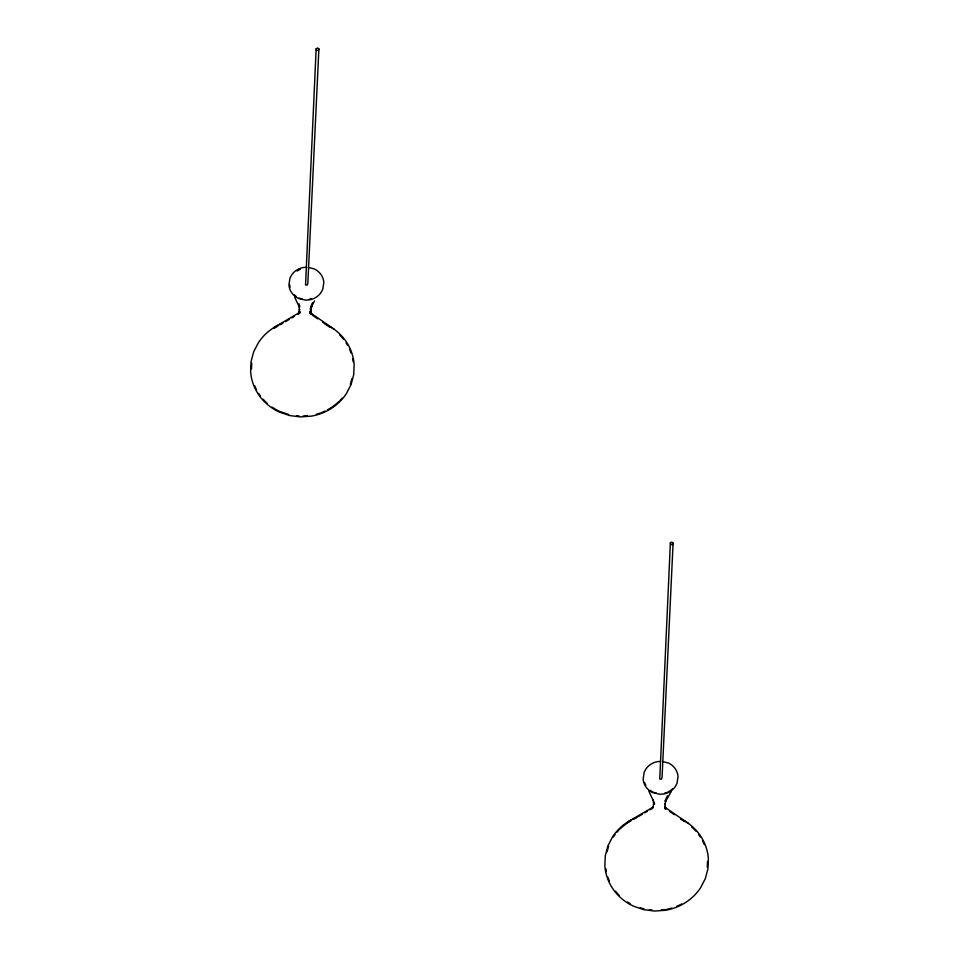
<?xml version="1.0" encoding="UTF-8"?>
<svg xmlns="http://www.w3.org/2000/svg" width="959" height="959" viewBox="0 0 959 959"><rect width="100%" height="100%" fill="white"/><g stroke="black" fill="none" stroke-linecap="round" stroke-linejoin="round"><path stroke-width="1.44" d="M251.51 368.903L251.737 363.161M654.446 803.318L654.41 804.289L654.158 802M707.263 867.236L707.49 861.494M316.146 48.849L305.549 284.943L307.24 284.991L307.827 283.492L318.891 48.921L317.561 47.95L316.146 48.849L316.614 50.383L318.304 50.431L318.891 48.921M670.365 542.986L659.756 779.08L661.458 779.128L662.046 777.617L673.098 543.058L671.768 542.087L670.365 542.986L670.821 544.52L672.523 544.556L673.098 543.058M310.284 309.289L310.752 307.012M299.532 313.593L299.807 312.55M350.383 384.307L351.869 378.733M607.131 851.664L608.617 846.078M311.136 305.909L312.442 302.768M664.899 801.089L667.404 795.826M314.504 300.898L311.363 307.204L311.687 305.981L310.776 310.524L310.812 309.397L311.1 313.821L310.392 311.495L311.963 314.792L311.004 313.473M671.132 791.774L665.582 801.34L665.906 800.118L664.983 804.649L665.031 803.534L665.306 807.957L665.09 806.759L666.169 808.928L665.222 807.598M298.872 313.137L297.817 314.408L299.699 311.207L298.812 313.485L299.52 309.098L299.472 310.213L298.98 305.645L299.208 306.88L294.629 297.038M653.091 807.274L652.036 808.545L653.283 806.411L653.031 807.622L653.726 803.222L653.69 804.349L653.199 799.77L653.427 801.005L648.847 791.163M300.191 312.095L273.723 327.69M274.106 328.29L277.906 326.072M280.448 324.598L282.977 323.111M285.506 321.625L289.306 319.407M291.848 317.932L294.377 316.446M627.941 821.827L653.271 807.01M628.325 822.426L630.854 820.94M633.384 819.466L635.925 817.979M638.454 816.505L642.254 814.287M644.796 812.8L647.325 811.314M649.854 809.84L652.396 808.353M309.206 299.304L311.423 298.693M305.813 267.321L303.38 267.501A17.813 16.854 2.7 0 0 291.572 275.053L289.954 278.158L288.923 284.931A17.106 16.183 2.7 0 0 298.669 298.525L305.717 300.143L309.373 299.879A17.825 16.866 2.6 0 0 321.181 292.327L322.799 289.222L323.83 282.437A17.106 16.183 2.7 0 0 314.084 268.856L308.235 267.393M303.14 416.026L307.144 415.738M660.032 761.458L657.598 761.626A17.813 16.854 2.7 0 0 645.779 769.178L644.172 772.283L643.141 779.068A17.106 16.183 2.7 0 0 652.875 792.661L659.936 794.268L663.58 794.016A17.825 16.866 2.6 0 0 675.388 786.452L677.006 783.359L678.037 776.574A17.106 16.183 2.7 0 0 668.303 762.98L662.453 761.518M661.35 909.875L665.354 909.588M296.511 415.715L299.148 416.05M649.399 909.671L652.048 910.007M299.04 298.021L302.301 299.112M281.119 411.914L288.647 414.456M654.338 792.518L656.519 793.249M640.348 907.741L644.112 909M334.235 329.333L309.781 312.358M312.838 315.487L317.777 318.879M322.703 322.272L330.1 327.367M665.019 807.334L688.442 823.469M669.526 811.314L674.453 814.706M680.614 818.95L684.318 821.503M664.671 808.077L665.546 809.288M299.004 303.823L299.903 306.664M310.189 312.838L310.38 313.893L310.189 310.932M279.86 411.495A49.988 47.291 2.7 0 1 272.032 407.084M267.345 403.427A49.988 47.291 2.7 0 1 263.15 399.268M260.38 395.863A49.988 47.291 2.7 0 1 258.702 393.454M256.509 389.702A49.988 47.291 2.7 0 1 254.662 385.746M297.11 271.013A16.914 16.003 2.7 0 1 300.179 269.467M342.111 398.093A52.05 49.245 2.7 0 1 340.109 400.287M339.066 401.341A52.05 49.245 2.7 0 1 327.451 409.853M325.077 411.051A52.05 49.245 2.7 0 1 321.421 412.622M320.174 413.089A52.05 49.245 2.7 0 1 316.362 414.3M281.85 323.483A52.805 49.964 2.7 0 0 258.486 342.519L253.703 351.713L251.054 361.627L250.647 371.828A50.719 47.986 2.7 0 0 279.537 412.13L289.714 415.559L300.443 416.913L311.267 416.146A52.805 49.976 2.7 0 0 346.307 393.753L351.078 384.547L353.727 374.633L354.135 364.432A50.719 47.986 2.7 0 0 325.257 324.13M296.103 296.307A16.243 15.368 2.7 0 1 294.377 294.857M290.097 287.268A16.243 15.368 2.7 0 1 289.786 285.111M339.618 334.859A49.988 47.291 2.7 0 1 343.526 339.234M346.079 342.807A49.988 47.291 2.7 0 1 347.59 345.288M349.544 349.184A49.988 47.291 2.7 0 1 351.138 353.224M352.624 358.786A49.988 47.291 2.7 0 1 353.104 361.639M630.063 903.594A49.988 47.291 2.7 0 1 627.486 902.035M619.382 895.538A49.988 47.291 2.7 0 1 615.474 891.163M609.456 881.213A49.988 47.291 2.7 0 1 607.862 877.173M606.376 871.611A49.988 47.291 2.7 0 1 605.896 868.758M672.499 788.837A16.95 16.027 2.6 0 1 670.773 790.312M669.826 790.959A16.95 16.027 2.6 0 1 667.812 792.062M666.745 792.518A16.95 16.027 2.6 0 1 664.551 793.201M681.669 903.989A52.05 49.245 2.7 0 1 676.862 906.267M671.851 908.053A52.05 49.245 2.7 0 1 666.661 909.348M637.303 817.116A52.805 49.964 2.7 0 0 612.693 836.644L607.922 845.85L605.273 855.764L604.865 865.965A50.719 47.986 2.7 0 0 633.743 906.267L643.933 909.695L654.661 911.05L665.474 910.283A52.805 49.976 2.7 0 0 700.514 887.878L705.297 878.684L707.946 868.77L708.353 858.569A50.719 47.986 2.7 0 0 680.674 818.83M653.259 792.146A16.243 15.368 2.7 0 1 650.31 790.432M645.886 785.481A16.243 15.368 2.7 0 1 644.592 782.46M613.328 837.015A52.05 49.245 2.7 0 1 615.031 834.618M616.889 832.304A52.05 49.245 2.7 0 1 618.891 830.11M619.934 829.056A52.05 49.245 2.7 0 1 628.133 822.546M691.655 826.958A49.988 47.291 2.7 0 1 695.85 831.117M698.62 834.534A49.988 47.291 2.7 0 1 700.298 836.943M702.491 840.695A49.988 47.291 2.7 0 1 704.338 844.651"/></g></svg>
